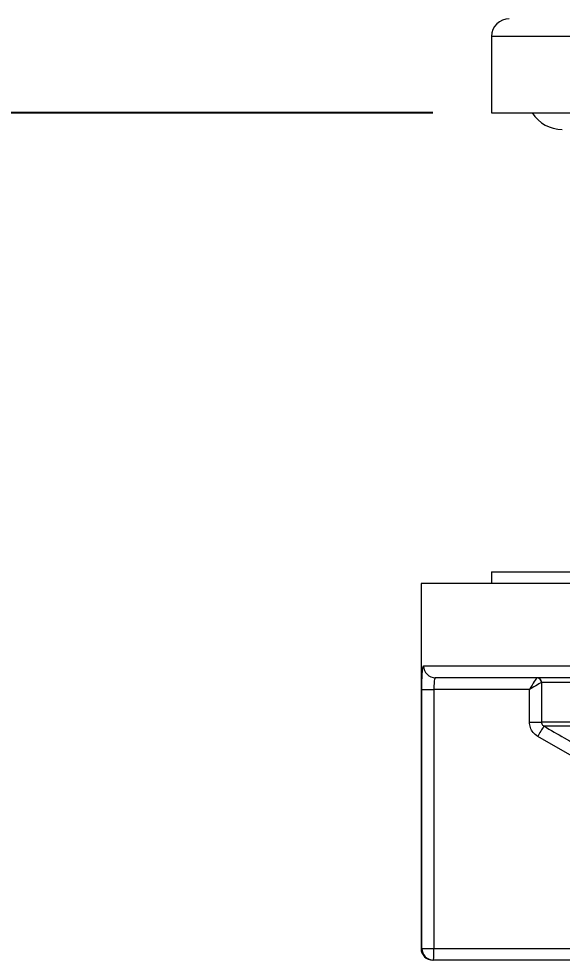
# Model space of a CAD drawing. Header units: millimetres. Extents: x 68 to 977, y 33 to 1394.
# Drawn here: x 441.7 to 487.9, y 974.4 to 1054.4 of the extents above; entities that cross this region are included whole.
import ezdxf

# ---------------------------------------------------------------- set-up
doc = ezdxf.new("R2010")
doc.units = ezdxf.units.MM
doc.header["$LTSCALE"] = 5
doc.layers.add('LEVEL0', color=179, linetype='Continuous')
doc.styles.add('SLDTEXTSTYLE0', font='TXT', dxfattribs={"width": 0.75})
doc.dimstyles.new('SLDDIMSTYLE0', dxfattribs={"dimtxt": 17.5, "dimasz": 16.51, "dimexe": 0, "dimexo": 0.0625, "dimgap": 4.375, "dimtad": 1, "dimdec": 0, "dimlfac": 0.5, "dimrnd": 1e-09, "dimzin": 12, "dimdsep": 46, "dimtxsty": 'SLDTEXTSTYLE0', "dimblk1": 'CLOSED', "dimblk2": 'CLOSED', "dimsah": 1, "dimcen": 0.09, "dimadec": 0, "dimazin": 3, "dimtfac": 1, "dimtdec": 0, "dimtofl": 0, "dimtmove": 0, "dimatfit": 3, "dimldrblk": 'CLOSED', "dimfxl": 0, "dimfrac": 2, "dimtolj": 1, "dimtzin": 12, "dimarcsym": 0})

# ---------------------------------------------------------------- blocks, each defined once
blk = doc.blocks.new('_CLOSED')
at = {"color": 0, "linetype": 'ByBlock', "lineweight": -2}
for p, q in [((-1, 0.166667), (0, 0)), ((-1, 0.166667), (-1, -0.166667)), ((0, 0), (-1, -0.166667)), ((0, 0), (-1, 0))]:
    blk.add_line(p, q, dxfattribs=at)
blk = doc.blocks.new('_D')
at = {"layer": 'LEVEL0', "color": 7}
for p, q in [((359.978, 1189.91), (325.355, 1189.91)), ((330.355, 1189.91), (330.355, 1046.415)), ((476.909, 1046.415), (325.355, 1046.415))]:
    blk.add_line(p, q, dxfattribs=at)
at = {"layer": 'LEVEL0', "color": 7, "xscale": 16.51, "yscale": 16.51}
for p, rotation in [((330.355, 1189.91), 90.0000000000004), ((330.355, 1046.415), 270.0000000000004)]:
    blk.add_blockref('_CLOSED', p, dxfattribs=dict(at, rotation=rotation))
at = {"layer": 'LEVEL0', "color": 7, "insert": (307.796, 1106.397), "char_height": 17.5, "attachment_point": 1, "rotation": 90, "style": 'SLDTEXTSTYLE0'}
blk.add_mtext('72', dxfattribs=at)

msp = doc.modelspace()

# ---------------------------------------------------------------- linework, layer by layer
at = {"color": 7, "linetype": 'Continuous', "lineweight": 15}
for p, q in [((481.909, 1052.915), (481.909, 1046.415)), ((481.909, 1046.415), (569.909, 1046.415)), ((481.909, 1007.415), (481.909, 1006.415)), ((481.909, 1007.415), (525.909, 1007.415)), ((475.909, 1006.415), (475.909, 975.415)), ((575.909, 1006.415), (475.909, 1006.415)), ((523.568, 998.415), (477.131, 998.415)), ((523.393, 994.299), (486.352, 994.299)), ((476.981, 974.415), (476.909, 974.415)), ((489.773, 974.415), (476.981, 974.415))]:
    msp.add_line(p, q, dxfattribs=at)
at = {"color": 8, "linetype": 'Continuous', "lineweight": 0}
for p, q in [((569.909, 1052.915), (481.909, 1052.915)), ((476.135, 999.415), (523.52, 999.415)), ((486.153, 998.015), (486.147, 998.013)), ((486.147, 998.013), (486.147, 994.646)), ((523.389, 998.015), (486.153, 998.015)), ((475.983, 975.415), (475.983, 997.415)), ((475.983, 997.415), (477.005, 997.415)), ((485.129, 997.415), (477.005, 997.415)), ((477.005, 997.415), (477.005, 975.415)), ((485.129, 994.646), (485.129, 997.415)), ((485.129, 994.646), (486.147, 994.646)), ((523.44, 994.646), (486.147, 994.646)), ((498.196, 986.332), (485.832, 993.433)), ((475.983, 975.415), (475.909, 975.415)), ((475.983, 975.415), (477.005, 975.415)), ((477.005, 975.415), (490.397, 975.415))]:
    msp.add_line(p, q, dxfattribs=at)
at = {"color": 7, "linetype": 'Continuous', "lineweight": 15}
for centre, radius, start, end in [((483.409, 1052.915), 1.5, 90, 180), ((487.909, 1048.015), 3, 212.23095, 270), ((476.909, 975.415), 1, 180, 270), ((476.982, 975.414), 0.999, 179.95853, 269.95679)]:
    msp.add_arc(centre, radius, start, end, dxfattribs=at)
at = {"color": 8, "linetype": 'Continuous', "lineweight": 0}
for centre, radius, start, end in [((477.133, 999.412), 0.998, 179.87109, 269.86797), ((485.745, 998.009), 0.402, 0.55761, 89.42532), ((485.754, 998.016), 0.399, 359.82472, 89.82843), ((498.063, 986.67), 13.977, 146.91488, 151.0581), ((466.437, 975.165), 10.571, 355.93069, 1.35437)]:
    msp.add_arc(centre, radius, start, end, dxfattribs=at)
for major_axis, ratio, start_param, end_param in [((0.6, 1), 0.017425, 0.095926, 1.581252), ((1, 0.6), 0.010456, 0.102896, 1.588223)]:
    msp.add_ellipse((485.153, 997.415), major_axis=major_axis, ratio=ratio, start_param=start_param, end_param=end_param, dxfattribs=at)
for points, knots in [([(475.983, 997.415), (475.984, 997.64), (475.986, 998.09), (476.007, 998.69), (476.041, 999.141), (476.086, 999.38), (476.121, 999.405), (476.135, 999.415)], [0, 0, 0, 0, 0.21238, 0.425656, 0.640329, 0.856344, 1, 1, 1, 1]), ([(477.131, 998.415), (477.119, 998.41), (477.089, 998.398), (477.052, 998.278), (477.024, 998.052), (477.008, 997.752), (477.006, 997.527), (477.005, 997.415)], [0, 0, 0, 0, 0.142874, 0.357725, 0.572013, 0.786057, 1, 1, 1, 1]), ([(485.832, 993.433), (485.69, 993.537), (485.421, 993.734), (485.177, 994.176), (485.145, 994.489), (485.129, 994.646)], [0, 0, 0, 0, 0.3579035, 0.6789377, 1, 1, 1, 1]), ([(486.147, 994.646), (486.152, 994.601), (486.161, 994.511), (486.233, 994.384), (486.311, 994.329), (486.352, 994.299)], [0, 0, 0, 0, 0.31776, 0.637993, 1, 1, 1, 1]), ([(486.352, 994.299), (486.93, 993.967), (489.819, 992.305), (494.039, 989.879), (497.684, 987.789), (499.016, 987.025)], [0, 0, 0, 0, 0.1369124, 0.6845638, 1, 1, 1, 1])]:
    msp.add_open_spline(points, degree=3, knots=knots, dxfattribs=at)

# ---------------------------------------------------------------- dimensions: what is measured, and where the dimension line sits
at = {"layer": 'LEVEL0', "color": 7}
dim = msp.add_linear_dim(base=(330.355, 1046.415), p1=(364.978, 1189.91), p2=(481.909, 1046.415), angle=90, dimstyle='SLDDIMSTYLE0', dxfattribs=at)
dim.commit()
dim.dimension.update_dxf_attribs({"geometry": '_D', "text_midpoint": (330.355, 1119.321), "dimtype": 160})

doc.saveas('drawing.dxf')
